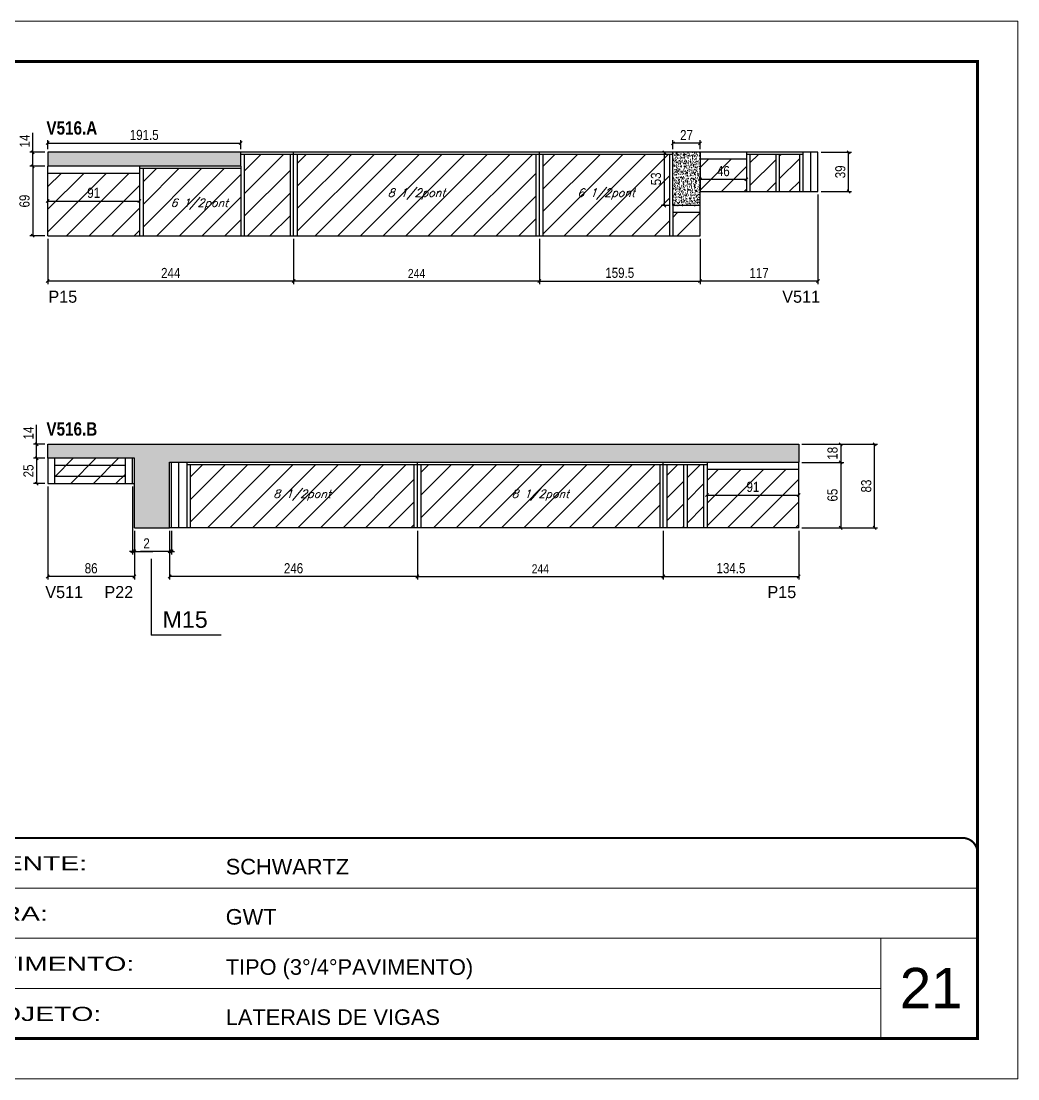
# Model space of a CAD drawing. Extents: x 13154 to 22413, y 1253 to 30260.
# Drawn here: x 13650 to 14639, y 23076 to 24126 of the extents above; entities that cross this region are included whole.
import ezdxf

# ---------------------------------------------------------------- set-up
doc = ezdxf.new("R2010")
doc.units = 0
doc.linetypes.add('CONTINUO', pattern=[0])
doc.linetypes.add('DASHED', pattern=[0.75, 0.5, -0.25])
for name, color, linetype in [('5', 5, 'Continuous'), ('COTA', 241, 'Continuous'), ('NOMENCLATURA', 7, 'Continuous'), ('Painéis', 200, 'Continuous'), ('SARR_2.2x7', 40, 'Continuous'), ('SARR_3.5x7', 81, 'Continuous'), ('texto', 7, 'Continuous')]:
    doc.layers.add(name, color=color, linetype=linetype)
for name, color, linetype, lineweight in [('CARIMBO', 255, 'Continuous', 9), ('Folhas', 255, 'Continuous', 9), ('Hachura', 251, 'Continuous', 9), ('SARRAFO DE PRESSAO', 251, 'DASHED', 9)]:
    doc.layers.add(name, color=color, linetype=linetype, lineweight=lineweight)
doc.styles.add('ARIAL', font='arial.ttf')
doc.styles.add('COTA TECNICA', font='techl___.ttf', dxfattribs={"height": 10})
doc.styles.add('COTA TECNICA-50', font='techl___.ttf', dxfattribs={"height": 9})
doc.styles.add('Romans', font='romans.shx')
doc.styles.add('ROMAS860', font='ROMAS860.SHX')
doc.styles.get("Standard").update_dxf_attribs({"font": 'arial.ttf'})
doc.styles.add('TECNICA', font='techb___.ttf', dxfattribs={"height": 10})
doc.styles.add('Tecnologia', font='')
doc.styles.get('Tecnologia').set_extended_font_data('Forgotten Futurist')
doc.dimstyles.new('COTA PAINEL-50', dxfattribs={"dimtxt": 9, "dimasz": 3, "dimexe": 3, "dimexo": 3, "dimgap": 3, "dimtad": 1, "dimdec": 1, "dimzin": 12, "dimdsep": 46, "dimtxsty": 'COTA TECNICA-50', "dimblk1": 'OBLIQUE', "dimblk2": 'OBLIQUE', "dimsah": 1, "dimcen": 0.9, "dimclrd": 4, "dimclre": 4, "dimclrt": 240, "dimadec": 1, "dimazin": 3, "dimtfac": 1, "dimtdec": 1, "dimtmove": 0, "dimatfit": 3, "dimfxl": 1, "dimtolj": 1, "dimtzin": 12, "dimarcsym": 0})
doc.dimstyles.new('PAINEL', dxfattribs={"dimtxt": 10, "dimasz": 3, "dimexe": 3, "dimexo": 3, "dimgap": 3, "dimtad": 1, "dimdec": 1, "dimzin": 12, "dimdsep": 46, "dimtxsty": 'COTA TECNICA', "dimblk1": 'OBLIQUE', "dimblk2": 'OBLIQUE', "dimsah": 1, "dimcen": 0.9, "dimclrd": 4, "dimclre": 4, "dimclrt": 240, "dimadec": 1, "dimazin": 3, "dimtfac": 1, "dimtdec": 1, "dimtmove": 0, "dimatfit": 3, "dimfxl": 1, "dimtolj": 1, "dimtzin": 12, "dimarcsym": 0})

# ---------------------------------------------------------------- blocks, each defined once
blk = doc.blocks.new('9999999999')
at = {"color": 30, "linetype": 'CONTINUO'}
for p, q in [((98564.6, 34379.6), (99584, 34379.6)), ((98564.6, 34329.8), (99488, 34329.8)), ((99584, 34329.8), (99488, 34329.8)), ((99488, 34329.8), (99488, 34230.2)), ((98564.6, 34280), (99488, 34280))]:
    blk.add_line(p, q, dxfattribs=at)
at = {"color": 30, "linetype": 'CONTINUO', "const_width": 2}
blk.add_lwpolyline([(99584, 34230.2), (99584, 34414.4, 0.414214), (99569, 34429.4), (98229, 34429.4, 0.414214), (98214, 34414.4), (98214, 34245.2, 0.414214), (98229, 34230.2), (99584, 34230.2)], format="xyb", dxfattribs=at)
at = {"layer": 'Folhas'}
blk.add_lwpolyline([(98139, 34190.2), (99624, 34190.2), (99624, 35240.2), (98139, 35240.2)], close=True, dxfattribs=at)
at = {"layer": 'Folhas', "color": 30, "const_width": 3}
blk.add_lwpolyline([(98214, 34230.2), (99584, 34230.2), (99584, 35200.2), (98214, 35200.2)], close=True, dxfattribs=at)
at = {"color": 7, "linetype": 'Continuous', "ltscale": 5, "style": 'ARIAL'}
for s, height, p in [('SCHWARTZ', 15.48, (98837.7, 34393.1)), ('GWT', 15.48, (98837.7, 34343.3)), ('TIPO (3°/4°PAVIMENTO)', 15.483, (98837.7, 34293.5)), ('LATERAIS DE VIGAS', 15.483, (98837.7, 34243.7))]:
    blk.add_text(s, height=height, dxfattribs=at).set_placement(p)
at = {"layer": 'Folhas', "color": 7, "style": 'Tecnologia', "width": 1.5}
for s, p in [('CLIENTE:', (98573.7, 34397.2)), ('OBRA:', (98573.7, 34347.3)), ('PAVIMENTO:', (98573.7, 34297.5)), ('PROJETO:', (98573.7, 34247.7))]:
    blk.add_text(s, height=14, dxfattribs=at).set_placement(p)
blk = doc.blocks.new('_Oblique')
at = {"color": 0, "linetype": 'ByBlock', "lineweight": -2}
blk.add_line((-0.5, -0.5), (0.5, 0.5), dxfattribs=at)
blk = doc.blocks.new('*D493')
at = {"layer": 'COTA', "color": 4, "linetype": 'ByBlock', "lineweight": -2, "transparency": 16777216}
for p, q in [((13920.5, 23910.2), (13920.5, 23865.2)), ((14164.5, 23910.2), (14164.5, 23865.2)), ((14164.5, 23868.2), (13920.5, 23868.2))]:
    blk.add_line(p, q, dxfattribs=at)
at = {"layer": 'Defpoints', "color": 0, "linetype": 'ByBlock', "transparency": 16777216}
for p in [(13920.5, 23913.2), (14164.5, 23913.2), (13920.5, 23868.2)]:
    blk.add_point(p, dxfattribs=at)
at = {"layer": 'COTA', "color": 4, "linetype": 'ByBlock', "lineweight": -2, "transparency": 16777216, "xscale": 3, "yscale": 3, "zscale": 3, "rotation": 180}
blk.add_blockref('_Oblique', (13920.5, 23868.2), dxfattribs=at)
at = {"layer": 'COTA', "color": 4, "linetype": 'ByBlock', "lineweight": -2, "transparency": 16777216, "xscale": 3, "yscale": 3, "zscale": 3}
blk.add_blockref('_Oblique', (14164.5, 23868.2), dxfattribs=at)
at = {"layer": 'COTA', "color": 240, "linetype": 'ByBlock', "transparency": 16777216, "insert": (14042.5, 23875.8), "char_height": 9, "attachment_point": 5, "style": 'COTA TECNICA-50'}
blk.add_mtext('\\A1;244', dxfattribs=at)
blk = doc.blocks.new('*D494')
at = {"layer": 'COTA', "color": 4, "linetype": 'ByBlock', "lineweight": -2, "transparency": 16777216}
for p, q in [((14164.5, 23910.2), (14164.5, 23865.2)), ((14324, 23910.2), (14324, 23865.2)), ((14164.5, 23868.2), (14324, 23868.2))]:
    blk.add_line(p, q, dxfattribs=at)
at = {"layer": 'Defpoints', "color": 0, "linetype": 'ByBlock', "transparency": 16777216}
for p in [(14164.5, 23913.2), (14324, 23913.2), (14324, 23868.2)]:
    blk.add_point(p, dxfattribs=at)
at = {"layer": 'COTA', "color": 4, "linetype": 'ByBlock', "lineweight": -2, "transparency": 16777216, "xscale": 3, "yscale": 3, "zscale": 3, "rotation": 180}
blk.add_blockref('_Oblique', (14164.5, 23868.2), dxfattribs=at)
at = {"layer": 'COTA', "color": 4, "linetype": 'ByBlock', "lineweight": -2, "transparency": 16777216, "xscale": 3, "yscale": 3, "zscale": 3}
blk.add_blockref('_Oblique', (14324, 23868.2), dxfattribs=at)
at = {"layer": 'COTA', "color": 240, "linetype": 'ByBlock', "transparency": 16777216, "insert": (14244.2, 23876.4), "char_height": 10, "attachment_point": 5, "style": 'COTA TECNICA'}
blk.add_mtext('\\A1;159.5', dxfattribs=at)
blk = doc.blocks.new('*D495')
at = {"layer": 'COTA', "color": 4, "linetype": 'ByBlock', "lineweight": -2, "transparency": 16777216}
for p, q in [((13676.5, 23910.2), (13676.5, 23865.2)), ((13920.5, 23910.2), (13920.5, 23865.2)), ((13920.5, 23868.2), (13676.5, 23868.2))]:
    blk.add_line(p, q, dxfattribs=at)
at = {"layer": 'Defpoints', "color": 0, "linetype": 'ByBlock', "transparency": 16777216}
for p in [(13676.5, 23913.2), (13920.5, 23913.2), (13676.5, 23868.2)]:
    blk.add_point(p, dxfattribs=at)
at = {"layer": 'COTA', "color": 4, "linetype": 'ByBlock', "lineweight": -2, "transparency": 16777216, "xscale": 3, "yscale": 3, "zscale": 3, "rotation": 180}
blk.add_blockref('_Oblique', (13676.5, 23868.2), dxfattribs=at)
at = {"layer": 'COTA', "color": 4, "linetype": 'ByBlock', "lineweight": -2, "transparency": 16777216, "xscale": 3, "yscale": 3, "zscale": 3}
blk.add_blockref('_Oblique', (13920.5, 23868.2), dxfattribs=at)
at = {"layer": 'COTA', "color": 240, "linetype": 'ByBlock', "transparency": 16777216, "insert": (13798.5, 23876.3), "char_height": 10, "attachment_point": 5, "style": 'COTA TECNICA'}
blk.add_mtext('\\A1;244', dxfattribs=at)
blk = doc.blocks.new('*D496')
at = {"layer": 'COTA', "color": 4, "lineweight": -2, "transparency": 16777216}
blk.add_line((13676.5, 23947.7), (13767.5, 23947.7), dxfattribs=at)
at = {"layer": 'Defpoints', "color": 0, "transparency": 16777216}
for p in [(13676.5, 23947.7), (13767.5, 23947.7), (13767.5, 23947.7)]:
    blk.add_point(p, dxfattribs=at)
at = {"layer": 'COTA', "color": 4, "lineweight": -2, "transparency": 16777216, "xscale": 3, "yscale": 3, "zscale": 3, "rotation": 180}
blk.add_blockref('_Oblique', (13676.5, 23947.7), dxfattribs=at)
at = {"layer": 'COTA', "color": 4, "lineweight": -2, "transparency": 16777216, "xscale": 3, "yscale": 3, "zscale": 3}
blk.add_blockref('_Oblique', (13767.5, 23947.7), dxfattribs=at)
at = {"layer": 'COTA', "color": 240, "transparency": 16777216, "insert": (13722, 23955.8), "char_height": 10, "attachment_point": 5, "style": 'COTA TECNICA'}
blk.add_mtext('\\A1;91', dxfattribs=at)
blk = doc.blocks.new('*D497')
at = {"layer": 'COTA', "color": 4, "lineweight": -2, "transparency": 16777216}
for p, q in [((13676.5, 23999.2), (13676.5, 24008.2)), ((13676.5, 24005.2), (13868, 24005.2)), ((13868, 23999.2), (13868, 24008.2))]:
    blk.add_line(p, q, dxfattribs=at)
at = {"layer": 'Defpoints', "color": 0, "transparency": 16777216}
for p in [(13868, 24005.2), (13676.5, 23996.2), (13868, 23996.2)]:
    blk.add_point(p, dxfattribs=at)
at = {"layer": 'COTA', "color": 4, "lineweight": -2, "transparency": 16777216, "xscale": 3, "yscale": 3, "zscale": 3, "rotation": 180}
blk.add_blockref('_Oblique', (13676.5, 24005.2), dxfattribs=at)
at = {"layer": 'COTA', "color": 4, "lineweight": -2, "transparency": 16777216, "xscale": 3, "yscale": 3, "zscale": 3}
blk.add_blockref('_Oblique', (13868, 24005.2), dxfattribs=at)
at = {"layer": 'COTA', "color": 240, "transparency": 16777216, "insert": (13772.2, 24013.3), "char_height": 10, "attachment_point": 5, "style": 'COTA TECNICA'}
blk.add_mtext('\\A1;191.5', dxfattribs=at)
blk = doc.blocks.new('*D498')
at = {"layer": 'COTA', "color": 4, "lineweight": -2, "transparency": 16777216}
for p, q in [((14297, 23999.2), (14297, 24008.1)), ((14324, 24005.1), (14297, 24005.1)), ((14324, 23999.2), (14324, 24008.1))]:
    blk.add_line(p, q, dxfattribs=at)
at = {"layer": 'Defpoints', "color": 0, "transparency": 16777216}
for p in [(14297, 24005.1), (14297, 23996.2), (14324, 23996.2)]:
    blk.add_point(p, dxfattribs=at)
at = {"layer": 'COTA', "color": 4, "lineweight": -2, "transparency": 16777216, "xscale": 3, "yscale": 3, "zscale": 3, "rotation": 180}
blk.add_blockref('_Oblique', (14297, 24005.1), dxfattribs=at)
at = {"layer": 'COTA', "color": 4, "lineweight": -2, "transparency": 16777216, "xscale": 3, "yscale": 3, "zscale": 3}
blk.add_blockref('_Oblique', (14324, 24005.1), dxfattribs=at)
at = {"layer": 'COTA', "color": 240, "transparency": 16777216, "insert": (14310.5, 24013.2), "char_height": 10, "attachment_point": 5, "style": 'COTA TECNICA'}
blk.add_mtext('\\A1;27', dxfattribs=at)
blk = doc.blocks.new('*D499')
at = {"layer": 'COTA', "color": 4, "lineweight": -2, "transparency": 16777216}
for p, q in [((14441, 23954.2), (14441, 23865.2)), ((14324, 23910.2), (14324, 23865.2)), ((14441, 23868.2), (14324, 23868.2))]:
    blk.add_line(p, q, dxfattribs=at)
at = {"layer": 'Defpoints', "color": 0, "transparency": 16777216}
for p in [(14441, 23957.2), (14324, 23913.2), (14324, 23868.2)]:
    blk.add_point(p, dxfattribs=at)
at = {"layer": 'COTA', "color": 4, "lineweight": -2, "transparency": 16777216, "xscale": 3, "yscale": 3, "zscale": 3, "rotation": 180}
blk.add_blockref('_Oblique', (14324, 23868.2), dxfattribs=at)
at = {"layer": 'COTA', "color": 4, "lineweight": -2, "transparency": 16777216, "xscale": 3, "yscale": 3, "zscale": 3}
blk.add_blockref('_Oblique', (14441, 23868.2), dxfattribs=at)
at = {"layer": 'COTA', "color": 240, "transparency": 16777216, "insert": (14382.5, 23876.3), "char_height": 10, "attachment_point": 5, "style": 'COTA TECNICA'}
blk.add_mtext('\\A1;117', dxfattribs=at)
blk = doc.blocks.new('*D500')
at = {"layer": 'COTA', "color": 4, "lineweight": -2, "transparency": 16777216}
for p, q in [((14324, 23973.7), (14324, 23966.3)), ((14370, 23973.7), (14370, 23966.3)), ((14324, 23969.3), (14370, 23969.3))]:
    blk.add_line(p, q, dxfattribs=at)
at = {"layer": 'Defpoints', "color": 0, "transparency": 16777216}
for p in [(14324, 23976.7), (14370, 23976.7), (14370, 23969.3)]:
    blk.add_point(p, dxfattribs=at)
at = {"layer": 'COTA', "color": 4, "lineweight": -2, "transparency": 16777216, "xscale": 3, "yscale": 3, "zscale": 3, "rotation": 180}
blk.add_blockref('_Oblique', (14324, 23969.3), dxfattribs=at)
at = {"layer": 'COTA', "color": 4, "lineweight": -2, "transparency": 16777216, "xscale": 3, "yscale": 3, "zscale": 3}
blk.add_blockref('_Oblique', (14370, 23969.3), dxfattribs=at)
at = {"layer": 'COTA', "color": 240, "transparency": 16777216, "insert": (14347, 23977.4), "char_height": 10, "attachment_point": 5, "style": 'COTA TECNICA'}
blk.add_mtext('\\A1;46', dxfattribs=at)
blk = doc.blocks.new('*D501')
at = {"layer": 'COTA', "color": 4, "lineweight": -2, "transparency": 16777216}
for p, q in [((14444, 23996.2), (14474.4, 23996.2)), ((14471.4, 23957.2), (14471.4, 23996.2)), ((14444, 23957.2), (14474.4, 23957.2))]:
    blk.add_line(p, q, dxfattribs=at)
at = {"layer": 'Defpoints', "color": 0, "transparency": 16777216}
for p in [(14441, 23996.2), (14471.4, 23996.2), (14441, 23957.2)]:
    blk.add_point(p, dxfattribs=at)
at = {"layer": 'COTA', "color": 4, "lineweight": -2, "transparency": 16777216, "xscale": 3, "yscale": 3, "zscale": 3}
for p, rotation in [((14471.4, 23996.2), 90), ((14471.4, 23957.2), 270)]:
    blk.add_blockref('_Oblique', p, dxfattribs=dict(at, rotation=rotation))
at = {"layer": 'COTA', "color": 240, "transparency": 16777216, "insert": (14463.2, 23976.7), "char_height": 10, "attachment_point": 5, "rotation": 90, "style": 'COTA TECNICA'}
blk.add_mtext('\\A1;39', dxfattribs=at)
blk = doc.blocks.new('*D502')
at = {"layer": 'COTA', "color": 4, "lineweight": -2, "transparency": 16777216}
for p, q in [((13673.5, 23982.2), (13658.6, 23982.2)), ((13661.6, 23982.2), (13661.6, 23913.2)), ((13673.5, 23913.2), (13658.6, 23913.2))]:
    blk.add_line(p, q, dxfattribs=at)
at = {"layer": 'Defpoints', "color": 0, "transparency": 16777216}
for p in [(13676.5, 23982.2), (13661.6, 23913.2), (13676.5, 23913.2)]:
    blk.add_point(p, dxfattribs=at)
at = {"layer": 'COTA', "color": 4, "lineweight": -2, "transparency": 16777216, "xscale": 3, "yscale": 3, "zscale": 3}
for p, rotation in [((13661.6, 23982.2), 90), ((13661.6, 23913.2), 270)]:
    blk.add_blockref('_Oblique', p, dxfattribs=dict(at, rotation=rotation))
at = {"layer": 'COTA', "color": 240, "transparency": 16777216, "insert": (13653.4, 23947.7), "char_height": 10, "attachment_point": 5, "rotation": 90, "style": 'COTA TECNICA'}
blk.add_mtext('\\A1;69', dxfattribs=at)
blk = doc.blocks.new('*D503')
at = {"layer": 'COTA', "color": 4, "lineweight": -2, "transparency": 16777216}
for p, q in [((13661.6, 23996.2), (13661.6, 24015.3)), ((13673.5, 23996.2), (13658.6, 23996.2)), ((13661.6, 23982.2), (13661.6, 23996.2)), ((13673.5, 23982.2), (13658.6, 23982.2))]:
    blk.add_line(p, q, dxfattribs=at)
at = {"layer": 'Defpoints', "color": 0, "transparency": 16777216}
for p in [(13661.6, 23996.2), (13676.5, 23996.2), (13676.5, 23982.2)]:
    blk.add_point(p, dxfattribs=at)
at = {"layer": 'COTA', "color": 4, "lineweight": -2, "transparency": 16777216, "xscale": 3, "yscale": 3, "zscale": 3}
for p, rotation in [((13661.6, 23996.2), 90), ((13661.6, 23982.2), 270)]:
    blk.add_blockref('_Oblique', p, dxfattribs=dict(at, rotation=rotation))
at = {"layer": 'COTA', "color": 240, "transparency": 16777216, "insert": (13653.5, 24007.3), "char_height": 10, "attachment_point": 5, "rotation": 90, "style": 'COTA TECNICA'}
blk.add_mtext('\\A1;14', dxfattribs=at)
blk = doc.blocks.new('*D507')
at = {"layer": 'COTA', "color": 4, "lineweight": -2, "transparency": 16777216}
for p, q in [((13676.5, 23664.3), (13676.5, 23572)), ((13762.5, 23620.3), (13762.5, 23572)), ((13762.5, 23575), (13676.5, 23575))]:
    blk.add_line(p, q, dxfattribs=at)
at = {"layer": 'Defpoints', "color": 0, "transparency": 16777216}
for p in [(13676.5, 23667.3), (13762.5, 23623.3), (13676.5, 23575)]:
    blk.add_point(p, dxfattribs=at)
at = {"layer": 'COTA', "color": 4, "lineweight": -2, "transparency": 16777216, "xscale": 3, "yscale": 3, "zscale": 3, "rotation": 180}
blk.add_blockref('_Oblique', (13676.5, 23575), dxfattribs=at)
at = {"layer": 'COTA', "color": 4, "lineweight": -2, "transparency": 16777216, "xscale": 3, "yscale": 3, "zscale": 3}
blk.add_blockref('_Oblique', (13762.5, 23575), dxfattribs=at)
at = {"layer": 'COTA', "color": 240, "transparency": 16777216, "insert": (13719.5, 23583.1), "char_height": 10, "attachment_point": 5, "style": 'COTA TECNICA'}
blk.add_mtext('\\A1;86', dxfattribs=at)
blk = doc.blocks.new('*D504')
at = {"layer": 'COTA', "color": 4, "linetype": 'ByBlock', "lineweight": -2, "transparency": 16777216}
for p, q in [((14043.4, 23620.3), (14043.4, 23572)), ((14287.4, 23620.3), (14287.4, 23572)), ((14043.4, 23575), (14287.4, 23575))]:
    blk.add_line(p, q, dxfattribs=at)
at = {"layer": 'Defpoints', "color": 0, "linetype": 'ByBlock', "transparency": 16777216}
for p in [(14043.4, 23623.3), (14287.4, 23623.3), (14287.4, 23575)]:
    blk.add_point(p, dxfattribs=at)
at = {"layer": 'COTA', "color": 4, "linetype": 'ByBlock', "lineweight": -2, "transparency": 16777216, "xscale": 3, "yscale": 3, "zscale": 3, "rotation": 180}
blk.add_blockref('_Oblique', (14043.4, 23575), dxfattribs=at)
at = {"layer": 'COTA', "color": 4, "linetype": 'ByBlock', "lineweight": -2, "transparency": 16777216, "xscale": 3, "yscale": 3, "zscale": 3}
blk.add_blockref('_Oblique', (14287.4, 23575), dxfattribs=at)
at = {"layer": 'COTA', "color": 240, "linetype": 'ByBlock', "transparency": 16777216, "insert": (14165.4, 23582.6), "char_height": 9, "attachment_point": 5, "style": 'COTA TECNICA-50'}
blk.add_mtext('\\A1;244', dxfattribs=at)
blk = doc.blocks.new('*D508')
at = {"layer": 'COTA', "color": 4, "linetype": 'ByBlock', "lineweight": -2, "transparency": 16777216}
for p, q in [((13797.4, 23620.3), (13797.4, 23572)), ((14043.4, 23620.3), (14043.4, 23572)), ((14043.4, 23575), (13797.4, 23575))]:
    blk.add_line(p, q, dxfattribs=at)
at = {"layer": 'Defpoints', "color": 0, "linetype": 'ByBlock', "transparency": 16777216}
for p in [(13797.4, 23623.3), (14043.4, 23623.3), (13797.4, 23575)]:
    blk.add_point(p, dxfattribs=at)
at = {"layer": 'COTA', "color": 4, "linetype": 'ByBlock', "lineweight": -2, "transparency": 16777216, "xscale": 3, "yscale": 3, "zscale": 3, "rotation": 180}
blk.add_blockref('_Oblique', (13797.4, 23575), dxfattribs=at)
at = {"layer": 'COTA', "color": 4, "linetype": 'ByBlock', "lineweight": -2, "transparency": 16777216, "xscale": 3, "yscale": 3, "zscale": 3}
blk.add_blockref('_Oblique', (14043.4, 23575), dxfattribs=at)
at = {"layer": 'COTA', "color": 240, "linetype": 'ByBlock', "transparency": 16777216, "insert": (13920.4, 23583.1), "char_height": 10, "attachment_point": 5, "style": 'COTA TECNICA'}
blk.add_mtext('\\A1;246', dxfattribs=at)
blk = doc.blocks.new('*D509')
at = {"layer": 'COTA', "color": 4, "linetype": 'ByBlock', "lineweight": -2, "transparency": 16777216}
for p, q in [((14287.4, 23620.3), (14287.4, 23572)), ((14421.9, 23620.3), (14421.9, 23572)), ((14287.4, 23575), (14421.9, 23575))]:
    blk.add_line(p, q, dxfattribs=at)
at = {"layer": 'Defpoints', "color": 0, "linetype": 'ByBlock', "transparency": 16777216}
for p in [(14287.4, 23623.3), (14421.9, 23623.3), (14421.9, 23575)]:
    blk.add_point(p, dxfattribs=at)
at = {"layer": 'COTA', "color": 4, "linetype": 'ByBlock', "lineweight": -2, "transparency": 16777216, "xscale": 3, "yscale": 3, "zscale": 3, "rotation": 180}
blk.add_blockref('_Oblique', (14287.4, 23575), dxfattribs=at)
at = {"layer": 'COTA', "color": 4, "linetype": 'ByBlock', "lineweight": -2, "transparency": 16777216, "xscale": 3, "yscale": 3, "zscale": 3}
blk.add_blockref('_Oblique', (14421.9, 23575), dxfattribs=at)
at = {"layer": 'COTA', "color": 240, "linetype": 'ByBlock', "transparency": 16777216, "insert": (14354.6, 23583.2), "char_height": 10, "attachment_point": 5, "style": 'COTA TECNICA'}
blk.add_mtext('\\A1;134.5', dxfattribs=at)
blk = doc.blocks.new('*D510')
at = {"layer": 'COTA', "color": 4, "lineweight": -2, "transparency": 16777216}
for p, q in [((13760.5, 23664.3), (13760.5, 23596.9)), ((13762.5, 23620.3), (13762.5, 23596.9)), ((13760.5, 23599.9), (13757.5, 23599.9)), ((13760.5, 23599.9), (13762.5, 23599.9)), ((13762.5, 23599.9), (13780.6, 23599.9))]:
    blk.add_line(p, q, dxfattribs=at)
at = {"layer": 'Defpoints', "color": 0, "transparency": 16777216}
for p in [(13760.5, 23667.3), (13762.5, 23623.3), (13762.5, 23599.9)]:
    blk.add_point(p, dxfattribs=at)
at = {"layer": 'COTA', "color": 4, "lineweight": -2, "transparency": 16777216, "xscale": 3, "yscale": 3, "zscale": 3}
blk.add_blockref('_Oblique', (13760.5, 23599.9), dxfattribs=at)
at = {"layer": 'COTA', "color": 4, "lineweight": -2, "transparency": 16777216, "xscale": 3, "yscale": 3, "zscale": 3, "rotation": 180}
blk.add_blockref('_Oblique', (13762.5, 23599.9), dxfattribs=at)
at = {"layer": 'COTA', "color": 240, "transparency": 16777216, "insert": (13774.5, 23607.9), "char_height": 10, "attachment_point": 5, "style": 'COTA TECNICA'}
blk.add_mtext('\\A1;2', dxfattribs=at)
blk = doc.blocks.new('*D511')
at = {"layer": 'COTA', "color": 4, "lineweight": -2, "transparency": 16777216}
for p, q in [((13797.4, 23620.3), (13797.4, 23596.9)), ((13799.4, 23620.3), (13799.4, 23596.9)), ((13797.4, 23599.9), (13768.5, 23599.9)), ((13799.4, 23599.9), (13797.4, 23599.9)), ((13799.4, 23599.9), (13802.4, 23599.9))]:
    blk.add_line(p, q, dxfattribs=at)
at = {"layer": 'Defpoints', "color": 0, "transparency": 16777216}
for p in [(13797.4, 23623.3), (13799.4, 23623.3), (13797.4, 23599.9)]:
    blk.add_point(p, dxfattribs=at)
at = {"layer": 'COTA', "color": 4, "lineweight": -2, "transparency": 16777216, "xscale": 3, "yscale": 3, "zscale": 3}
blk.add_blockref('_Oblique', (13797.4, 23599.9), dxfattribs=at)
at = {"layer": 'COTA', "color": 4, "lineweight": -2, "transparency": 16777216, "xscale": 3, "yscale": 3, "zscale": 3, "rotation": 180}
blk.add_blockref('_Oblique', (13799.4, 23599.9), dxfattribs=at)
at = {"layer": 'COTA', "color": 240, "transparency": 16777216, "insert": (13774.5, 23607.9), "char_height": 10, "attachment_point": 5, "style": 'COTA TECNICA'}
blk.add_mtext('\\A1;2', dxfattribs=at)
blk = doc.blocks.new('*D505')
at = {"layer": 'COTA', "color": 4, "lineweight": -2, "transparency": 16777216}
for p, q in [((13673.5, 23692.3), (13662.4, 23692.3)), ((13665.4, 23692.3), (13665.4, 23667.3)), ((13673.5, 23667.3), (13662.4, 23667.3))]:
    blk.add_line(p, q, dxfattribs=at)
at = {"layer": 'Defpoints', "color": 0, "transparency": 16777216}
for p in [(13676.5, 23692.3), (13665.4, 23667.3), (13676.5, 23667.3)]:
    blk.add_point(p, dxfattribs=at)
at = {"layer": 'COTA', "color": 4, "lineweight": -2, "transparency": 16777216, "xscale": 3, "yscale": 3, "zscale": 3}
for p, rotation in [((13665.4, 23692.3), 90), ((13665.4, 23667.3), 270)]:
    blk.add_blockref('_Oblique', p, dxfattribs=dict(at, rotation=rotation))
at = {"layer": 'COTA', "color": 240, "transparency": 16777216, "insert": (13657.3, 23679.8), "char_height": 10, "attachment_point": 5, "rotation": 90, "style": 'COTA TECNICA'}
blk.add_mtext('\\A1;25', dxfattribs=at)
blk = doc.blocks.new('*D506')
at = {"layer": 'COTA', "color": 4, "lineweight": -2, "transparency": 16777216}
for p, q in [((13665.4, 23706.3), (13665.4, 23725.4)), ((13673.5, 23706.3), (13662.4, 23706.3)), ((13665.4, 23692.3), (13665.4, 23706.3)), ((13673.5, 23692.3), (13662.4, 23692.3))]:
    blk.add_line(p, q, dxfattribs=at)
at = {"layer": 'Defpoints', "color": 0, "transparency": 16777216}
for p in [(13665.4, 23706.3), (13676.5, 23706.3), (13676.5, 23692.3)]:
    blk.add_point(p, dxfattribs=at)
at = {"layer": 'COTA', "color": 4, "lineweight": -2, "transparency": 16777216, "xscale": 3, "yscale": 3, "zscale": 3}
for p, rotation in [((13665.4, 23706.3), 90), ((13665.4, 23692.3), 270)]:
    blk.add_blockref('_Oblique', p, dxfattribs=dict(at, rotation=rotation))
at = {"layer": 'COTA', "color": 240, "transparency": 16777216, "insert": (13657.3, 23717.4), "char_height": 10, "attachment_point": 5, "rotation": 90, "style": 'COTA TECNICA'}
blk.add_mtext('\\A1;14', dxfattribs=at)
blk = doc.blocks.new('*D512')
at = {"layer": 'COTA', "color": 4, "lineweight": -2, "transparency": 16777216}
blk.add_line((14330.9, 23655.8), (14421.9, 23655.8), dxfattribs=at)
at = {"layer": 'Defpoints', "color": 0, "transparency": 16777216}
for p in [(14330.9, 23655.8), (14421.9, 23655.8), (14421.9, 23655.8)]:
    blk.add_point(p, dxfattribs=at)
at = {"layer": 'COTA', "color": 4, "lineweight": -2, "transparency": 16777216, "xscale": 3, "yscale": 3, "zscale": 3, "rotation": 180}
blk.add_blockref('_Oblique', (14330.9, 23655.8), dxfattribs=at)
at = {"layer": 'COTA', "color": 4, "lineweight": -2, "transparency": 16777216, "xscale": 3, "yscale": 3, "zscale": 3}
blk.add_blockref('_Oblique', (14421.9, 23655.8), dxfattribs=at)
at = {"layer": 'COTA', "color": 240, "transparency": 16777216, "insert": (14376.4, 23663.9), "char_height": 10, "attachment_point": 5, "style": 'COTA TECNICA'}
blk.add_mtext('\\A1;91', dxfattribs=at)
blk = doc.blocks.new('*D513')
at = {"layer": 'COTA', "color": 4, "lineweight": -2, "transparency": 16777216}
for p, q in [((14424.9, 23688.3), (14466.6, 23688.3)), ((14463.6, 23688.3), (14463.6, 23623.3)), ((14424.9, 23623.3), (14466.6, 23623.3))]:
    blk.add_line(p, q, dxfattribs=at)
at = {"layer": 'Defpoints', "color": 0, "transparency": 16777216}
for p in [(14421.9, 23688.3), (14421.9, 23623.3), (14463.6, 23623.3)]:
    blk.add_point(p, dxfattribs=at)
at = {"layer": 'COTA', "color": 4, "lineweight": -2, "transparency": 16777216, "xscale": 3, "yscale": 3, "zscale": 3}
for p, rotation in [((14463.6, 23688.3), 90), ((14463.6, 23623.3), 270)]:
    blk.add_blockref('_Oblique', p, dxfattribs=dict(at, rotation=rotation))
at = {"layer": 'COTA', "color": 240, "transparency": 16777216, "insert": (14455.4, 23655.8), "char_height": 10, "attachment_point": 5, "rotation": 90, "style": 'COTA TECNICA'}
blk.add_mtext('\\A1;65', dxfattribs=at)
blk = doc.blocks.new('*D514')
at = {"layer": 'COTA', "color": 4, "lineweight": -2, "transparency": 16777216}
for p, q in [((14424.9, 23706.3), (14466.6, 23706.3)), ((14463.6, 23706.3), (14463.6, 23688.3)), ((14424.9, 23688.3), (14466.6, 23688.3))]:
    blk.add_line(p, q, dxfattribs=at)
at = {"layer": 'Defpoints', "color": 0, "transparency": 16777216}
for p in [(14421.9, 23706.3), (14421.9, 23688.3), (14463.6, 23688.3)]:
    blk.add_point(p, dxfattribs=at)
at = {"layer": 'COTA', "color": 4, "lineweight": -2, "transparency": 16777216, "xscale": 3, "yscale": 3, "zscale": 3}
for p, rotation in [((14463.6, 23706.3), 90), ((14463.6, 23688.3), 270)]:
    blk.add_blockref('_Oblique', p, dxfattribs=dict(at, rotation=rotation))
at = {"layer": 'COTA', "color": 240, "transparency": 16777216, "insert": (14455.5, 23697.3), "char_height": 10, "attachment_point": 5, "rotation": 90, "style": 'COTA TECNICA'}
blk.add_mtext('\\A1;18', dxfattribs=at)
blk = doc.blocks.new('*D515')
at = {"layer": 'COTA', "color": 4, "lineweight": -2, "transparency": 16777216}
for p, q in [((14424.9, 23706.3), (14500.2, 23706.3)), ((14497.2, 23623.3), (14497.2, 23706.3)), ((14424.9, 23623.3), (14500.2, 23623.3))]:
    blk.add_line(p, q, dxfattribs=at)
at = {"layer": 'Defpoints', "color": 0, "transparency": 16777216}
for p in [(14421.9, 23706.3), (14497.2, 23706.3), (14421.9, 23623.3)]:
    blk.add_point(p, dxfattribs=at)
at = {"layer": 'COTA', "color": 4, "lineweight": -2, "transparency": 16777216, "xscale": 3, "yscale": 3, "zscale": 3}
for p, rotation in [((14497.2, 23706.3), 90), ((14497.2, 23623.3), 270)]:
    blk.add_blockref('_Oblique', p, dxfattribs=dict(at, rotation=rotation))
at = {"layer": 'COTA', "color": 240, "transparency": 16777216, "insert": (14488.9, 23664.8), "char_height": 10, "attachment_point": 5, "rotation": 90, "style": 'COTA TECNICA'}
blk.add_mtext('\\A1;83', dxfattribs=at)
blk = doc.blocks.new('*D757')
at = {"layer": 'COTA', "color": 4, "lineweight": -2, "transparency": 16777216}
for p, q in [((14294, 23996.2), (14285.4, 23996.2)), ((14288.4, 23996.2), (14288.4, 23943.2)), ((14294, 23943.2), (14285.4, 23943.2))]:
    blk.add_line(p, q, dxfattribs=at)
at = {"layer": 'Defpoints', "color": 0, "transparency": 16777216}
for p in [(14297, 23996.2), (14288.4, 23943.2), (14297, 23943.2)]:
    blk.add_point(p, dxfattribs=at)
at = {"layer": 'COTA', "color": 4, "lineweight": -2, "transparency": 16777216, "xscale": 3, "yscale": 3, "zscale": 3}
for p, rotation in [((14288.4, 23996.2), 90), ((14288.4, 23943.2), 270)]:
    blk.add_blockref('_Oblique', p, dxfattribs=dict(at, rotation=rotation))
at = {"layer": 'COTA', "color": 240, "transparency": 16777216, "insert": (14280.2, 23969.7), "char_height": 10, "attachment_point": 5, "rotation": 90, "style": 'COTA TECNICA'}
blk.add_mtext('\\A1;53', dxfattribs=at)

msp = doc.modelspace()

# ---------------------------------------------------------------- hatches: boundary and pattern name
at = {"layer": 'COTA'}
h = msp.add_hatch(dxfattribs=at)
h.set_pattern_fill('AR-CONC', color=256, scale=0.03)
h.set_pattern_definition([(50, (41.725, 30.493), (5.4655401, -0.4781726), [0.5715, -6.2865]), (355, (41.725, 30.493), (-1.0573026, 5.7317054), [0.4572, -5.0292175]), (100.451445, (42.1805, 30.453), (4.4082374, 5.2535326), [0.4857003, -5.3427073]), (46.1842, (41.725, 32.017), (8.1323712, -1.2612698), [0.85725, -9.42975]), (96.635558, (42.403, 31.912), (7.122124, 7.4227837), [0.7285507, -8.0140682]), (351.18415, (41.725, 32.017), (7.122124, 7.4227837), [0.685799, -7.543792]), (21, (42.487, 31.636), (4.54843174, -3.06795595), [0.5715, -6.2865]), (326, (42.487, 31.636), (1.8540609, 5.525639), [0.4572, -5.0292]), (71.451445, (42.866, 31.3803), (6.4024926, 2.4576831), [0.4857003, -5.3426981]), (37.5, (41.725, 30.493), (0.0926581, 2.53665117), [0, -4.96824, 0, -5.1054, 0, -5.04825]), (7.5, (41.725, 30.493), (2.00458988, 3.00541724), [0, -2.91084, 0, -4.85394, 0, -1.92405]), (327.5, (40.0258, 30.493), (4.06771786, -0.17186232), [0, -1.905, 0, -5.9436, 0, -7.8867]), (317.5, (39.2638, 30.493), (4.44387544, 0.76279473), [0, -2.4765, 0, -3.94716, 0, -5.6007])])
h.paths.add_polyline_path([(13867.99, 23982.21), (13867.99, 23996.21), (13676.49, 23996.21), (13676.49, 23982.21)])
h = msp.add_hatch(dxfattribs=at)
h.set_pattern_fill('AR-CONC', color=256, scale=0.03)
h.set_pattern_definition([(50, (41.725, 0), (5.4655401, -0.4781726), [0.5715, -6.2865]), (355, (41.725, 0), (-1.0573026, 5.7317054), [0.4572, -5.0292175]), (100.451445, (42.1805, -0.04), (4.4082374, 5.2535326), [0.4857003, -5.3427073]), (46.1842, (41.725, 1.524), (8.1323712, -1.2612698), [0.85725, -9.42975]), (96.635558, (42.403, 1.419), (7.122124, 7.4227837), [0.7285507, -8.0140682]), (351.18415, (41.725, 1.524), (7.122124, 7.4227837), [0.685799, -7.543792]), (21, (42.487, 1.143), (4.54843174, -3.06795595), [0.5715, -6.2865]), (326, (42.487, 1.143), (1.8540609, 5.525639), [0.4572, -5.0292]), (71.451445, (42.866, 0.8873), (6.4024926, 2.4576831), [0.4857003, -5.3426981]), (37.5, (41.725, 0), (0.0926581, 2.53665117), [0, -4.96824, 0, -5.1054, 0, -5.04825]), (7.5, (41.725, 0), (2.00458988, 3.00541724), [0, -2.91084, 0, -4.85394, 0, -1.92405]), (327.5, (40.0258, 0), (4.06771786, -0.17186232), [0, -1.905, 0, -5.9436, 0, -7.8867]), (317.5, (39.2638, 0), (4.44387544, 0.76279473), [0, -2.4765, 0, -3.94716, 0, -5.6007])])
h.paths.add_polyline_path([(14296.99, 23943.21), (14323.99, 23943.21), (14323.99, 23957.21), (14323.99, 23996.21), (14296.99, 23996.21)])
h = msp.add_hatch(dxfattribs=at)
h.set_pattern_fill('AR-CONC', color=256, scale=0.03)
h.paths.add_polyline_path([(13797.38, 23688.33), (14287.38, 23688.33), (14421.88, 23688.33), (14421.88, 23706.33), (13676.49, 23706.33), (13676.49, 23692.33), (13762.49, 23692.33), (13762.49, 23667.33), (13762.49, 23623.33), (13797.38, 23623.33)])
at = {"layer": 'Hachura', "linetype": 'ByBlock'}
h = msp.add_hatch(dxfattribs=at)
h.set_pattern_fill('ANSI31', color=256, scale=5)
h.set_pattern_definition([(45, (41.725, 0), (-11.22532, 11.22532), [])])
h.paths.add_polyline_path([(13767.49, 23913.21), (13767.49, 23975.21), (13676.49, 23975.21), (13676.49, 23913.21)])
h.paths.add_polyline_path([(13867.99, 23913.21), (13867.99, 23980.01), (13770.99, 23980.01), (13770.99, 23913.21)])
h.paths.add_polyline_path([(13916.99, 23913.21), (13916.99, 23994.01), (13871.49, 23994.01), (13871.49, 23913.21)])
h.paths.add_polyline_path([(14160.99, 23913.21), (14160.99, 23994.01), (13923.99, 23994.01), (13923.99, 23913.21)])
h.paths.add_polyline_path([(14293.49, 23913.21), (14293.49, 23994.01), (14167.99, 23994.01), (14167.99, 23913.21)])
h.paths.add_polyline_path([(14323.99, 23936.21), (14296.99, 23936.21), (14296.99, 23913.21), (14323.99, 23913.21)])
h.paths.add_polyline_path([(14369.99, 23989.21), (14323.99, 23989.21), (14323.99, 23957.21), (14369.99, 23957.21)])
h.paths.add_polyline_path([(14373.49, 23957.21), (14399.08, 23957.21), (14399.08, 23994.01), (14373.49, 23994.01)])
h.paths.add_polyline_path([(14402.58, 23957.21), (14422.49, 23957.21), (14422.49, 23994.01), (14402.58, 23994.01)])
h = msp.add_hatch(dxfattribs=at)
h.set_pattern_fill('ANSI31', color=256, scale=5)
h.paths.add_polyline_path([(13753.49, 23674.33), (13753.49, 23685.33), (13683.49, 23685.33), (13683.49, 23674.33)])
h.paths.add_polyline_path([(13683.49, 23692.33), (13683.49, 23685.33), (13753.49, 23685.33), (13753.49, 23692.33)])
h.paths.add_polyline_path([(13683.49, 23674.33), (13683.49, 23667.33), (13753.49, 23667.33), (13753.49, 23674.33)])
h.paths.add_polyline_path([(14039.88, 23623.33), (14039.88, 23686.13), (13817.88, 23686.13), (13817.88, 23623.33)])
h.paths.add_polyline_path([(14283.88, 23623.33), (14283.88, 23686.13), (14046.88, 23686.13), (14046.88, 23623.33)])
h = msp.add_hatch(dxfattribs=at)
h.set_pattern_fill('ANSI31', color=256, scale=5)
h.paths.add_polyline_path([(14421.88, 23623.33), (14421.88, 23681.33), (14330.88, 23681.33), (14330.88, 23623.33)])
h.paths.add_polyline_path([(14310.98, 23623.33), (14327.38, 23623.33), (14327.38, 23686.13), (14310.98, 23686.13)])
h.paths.add_polyline_path([(14307.48, 23686.13), (14290.88, 23686.13), (14290.88, 23623.33), (14307.48, 23623.33)])

# ---------------------------------------------------------------- linework, layer by layer
at = {"layer": 'COTA'}
for p, q in [((13867.99, 23996.21), (13676.49, 23996.21)), ((13676.49, 23996.21), (13676.49, 23982.21)), ((14323.99, 23996.21), (14296.99, 23996.21)), ((13867.99, 23982.21), (13867.99, 23913.21)), ((14323.99, 23943.21), (14323.99, 23957.21)), ((14296.99, 23943.21), (14296.99, 23913.21)), ((13676.49, 23692.33), (13676.49, 23706.33)), ((13676.49, 23706.33), (14421.88, 23706.33)), ((14421.88, 23706.33), (14421.88, 23688.33)), ((13762.49, 23623.33), (13762.49, 23667.33)), ((13762.49, 23623.33), (13797.38, 23623.33))]:
    msp.add_line(p, q, dxfattribs=at)
at = {"layer": 'NOMENCLATURA', "linetype": 'Continuous'}
for p in [(13779.23, 23592.62), (13848.61, 23516.87)]:
    msp.add_line(p, (13779.23, 23516.87), dxfattribs=at)
at = {"layer": 'Painéis', "linetype": 'Continuous'}
for p, q in [((14296.99, 23996.21), (13867.99, 23996.21)), ((13867.99, 23982.21), (13867.99, 23996.21)), ((13920.49, 23913.21), (13920.49, 23996.21)), ((14164.49, 23913.21), (14164.49, 23996.21)), ((14296.99, 23943.21), (14296.99, 23996.21)), ((14440.99, 23996.21), (14323.99, 23996.21)), ((14323.99, 23996.21), (14323.99, 23957.21)), ((14440.99, 23957.21), (14440.99, 23996.21)), ((13676.49, 23913.21), (13676.49, 23982.21)), ((13867.99, 23982.21), (13676.49, 23982.21)), ((14323.99, 23957.21), (14440.99, 23957.21)), ((14323.99, 23943.21), (14296.99, 23943.21)), ((14323.99, 23913.21), (14323.99, 23943.21)), ((13676.49, 23913.21), (14323.99, 23913.21)), ((13762.49, 23692.33), (13676.49, 23692.33)), ((13676.49, 23692.33), (13676.49, 23667.33)), ((13760.49, 23667.33), (13760.49, 23692.33)), ((13762.49, 23667.33), (13762.49, 23692.33)), ((13797.38, 23623.33), (13797.38, 23688.33)), ((13797.38, 23688.33), (14287.38, 23688.33)), ((13799.38, 23623.33), (13799.38, 23688.33)), ((14043.38, 23623.33), (14043.38, 23688.33)), ((14287.38, 23688.33), (14421.88, 23688.33)), ((14287.38, 23623.33), (14287.38, 23688.33)), ((14421.88, 23623.33), (14421.88, 23688.33)), ((13676.49, 23667.33), (13762.49, 23667.33)), ((14421.88, 23623.33), (13797.38, 23623.33))]:
    msp.add_line(p, q, dxfattribs=at)
at = {"layer": 'SARR_2.2x7', "linetype": 'Continuous'}
for p, q in [((13920.49, 23994.01), (13867.99, 23994.01)), ((14164.49, 23994.01), (13920.49, 23994.01)), ((14296.99, 23994.01), (14164.49, 23994.01)), ((14425.99, 23994.01), (14369.99, 23994.01)), ((14433.99, 23957.21), (14433.99, 23996.21)), ((14369.99, 23989.21), (14323.99, 23989.21)), ((13767.49, 23975.21), (13676.49, 23975.21)), ((13867.99, 23980.01), (13767.49, 23980.01)), ((14323.99, 23936.21), (14296.99, 23936.21)), ((13683.49, 23667.33), (13683.49, 23692.33)), ((13753.49, 23667.33), (13753.49, 23692.33)), ((13806.38, 23688.33), (13806.38, 23623.33)), ((13753.49, 23685.33), (13683.49, 23685.33)), ((13814.38, 23686.13), (14043.38, 23686.13)), ((14043.38, 23686.13), (14287.38, 23686.13)), ((14287.38, 23686.13), (14330.88, 23686.13)), ((14421.88, 23681.33), (14330.88, 23681.33)), ((13753.49, 23674.33), (13683.49, 23674.33))]:
    msp.add_line(p, q, dxfattribs=at)
at = {"layer": 'SARR_3.5x7'}
for p, q in [((13871.49, 23994.01), (13871.49, 23913.21)), ((13916.99, 23994.01), (13916.99, 23913.21)), ((13923.99, 23994.01), (13923.99, 23913.21)), ((14160.99, 23994.01), (14160.99, 23913.21)), ((14167.99, 23994.01), (14167.99, 23913.21)), ((14293.49, 23994.01), (14293.49, 23913.21)), ((14369.99, 23996.21), (14369.99, 23957.21)), ((14373.49, 23994.01), (14373.49, 23957.21)), ((14399.08, 23994.01), (14399.08, 23957.21)), ((14402.58, 23994.01), (14402.58, 23957.21)), ((14422.49, 23994.01), (14422.49, 23957.21)), ((14425.99, 23996.21), (14425.99, 23957.21)), ((13767.49, 23982.21), (13767.49, 23913.21)), ((13770.99, 23980.01), (13770.99, 23913.21)), ((13814.38, 23688.33), (13814.38, 23623.33)), ((14330.88, 23688.33), (14330.88, 23623.33)), ((13817.88, 23686.13), (13817.88, 23623.33)), ((14039.88, 23686.13), (14039.88, 23623.33)), ((14046.88, 23686.13), (14046.88, 23623.33)), ((14283.88, 23686.13), (14283.88, 23623.33)), ((14290.88, 23686.13), (14290.88, 23623.33)), ((14307.48, 23686.13), (14307.48, 23623.33)), ((14310.98, 23686.13), (14310.98, 23623.33)), ((14327.38, 23686.13), (14327.38, 23623.33))]:
    msp.add_line(p, q, dxfattribs=at)

# ---------------------------------------------------------------- block references
at = {"layer": 'SARRAFO DE PRESSAO', "color": 6, "linetype": 'ByBlock'}
msp.add_blockref('9999999999', (-84984.6, -11113.91), dxfattribs=at)

# ---------------------------------------------------------------- texts
at = {"layer": '5', "linetype": 'Continuous', "style": 'ROMAS860'}
for s, p in [('P15', (13677.11, 23846.76)), ('V511', (14405.54, 23846.76)), ('V511', (13674.02, 23553.53)), ('P22', (13732.69, 23553.53)), ('P15', (14390.85, 23553.53))]:
    msp.add_text(s, height=12, rotation=359.99996, dxfattribs=at).set_placement(p)
at = {"layer": 'CARIMBO', "style": 'ARIAL'}
msp.add_text('21', height=40, dxfattribs=at).set_placement((14522.24, 23146.44))
at = {"layer": 'NOMENCLATURA', "style": 'TECNICA'}
for s, p in [('V516.A', (13675.12, 24013.68)), ('V516.B', (13675.12, 23714.85))]:
    msp.add_text(s, height=13.2, dxfattribs=at).set_placement(p)
at = {"layer": 'NOMENCLATURA', "linetype": 'Continuous'}
msp.add_text('M15', height=16.5, dxfattribs=at).set_placement((13790.39, 23524.07))
at = {"layer": 'texto', "color": 2, "char_height": 8, "attachment_point": 5, "style": 'Romans'}
for s, insert in [('{\\Q19;\\C256;8 1/2pont}', (14042.49, 23954.71)), ('{\\Q19;\\C256;6 1/2pont}', (14230.74, 23954.71)), ('{\\Q19;\\C256;6 1/2pont}', (13826.93, 23944.71)), ('{\\Q19;\\C256;8 1/2pont}', (13928.88, 23655.83)), ('{\\Q19;\\C256;8 1/2pont}', (14165.38, 23655.83))]:
    msp.add_mtext(s, dxfattribs=dict(at, insert=insert))

# ---------------------------------------------------------------- dimensions: what is measured, and where the dimension line sits
at = {"layer": 'COTA'}
for base, p1, p2, picture, middle in [((13661.57, 23996.21), (13676.49, 23982.21), (13676.49, 23996.21), '*D503', (13653.5, 24007.27)), ((14288.39, 23943.21), (14296.99, 23996.21), (14296.99, 23943.21), '*D757', (14280.17, 23969.71)), ((14471.44, 23996.21), (14440.99, 23957.21), (14440.99, 23996.21), '*D501', (14463.19, 23976.71)), ((13661.57, 23913.21), (13676.49, 23982.21), (13676.49, 23913.21), '*D502', (13653.44, 23947.71)), ((13665.37, 23706.33), (13676.49, 23692.33), (13676.49, 23706.33), '*D506', (13657.3, 23717.39)), ((14463.56, 23688.33), (14421.88, 23706.33), (14421.88, 23688.33), '*D514', (14455.46, 23697.33)), ((14497.19, 23706.33), (14421.88, 23623.33), (14421.88, 23706.33), '*D515', (14488.95, 23664.83)), ((13665.37, 23667.33), (13676.49, 23692.33), (13676.49, 23667.33), '*D505', (13657.26, 23679.83)), ((14463.56, 23623.33), (14421.88, 23688.33), (14421.88, 23623.33), '*D513', (14455.45, 23655.83))]:
    dim = msp.add_linear_dim(base=base, p1=p1, p2=p2, angle=90, dimstyle='PAINEL', dxfattribs=at)
    dim.commit()
    dim.dimension.update_dxf_attribs({"geometry": picture, "text_midpoint": middle})
for base, p1, p2, picture, middle in [((13867.99, 24005.16), (13676.49, 23996.21), (13867.99, 23996.21), '*D497', (13772.24, 24013.3)), ((14296.99, 24005.12), (14323.99, 23996.21), (14296.99, 23996.21), '*D498', (14310.49, 24013.19)), ((14369.99, 23969.33), (14323.99, 23976.71), (14369.99, 23976.71), '*D500', (14346.99, 23977.44)), ((13767.49, 23947.71), (13676.49, 23947.71), (13767.49, 23947.71), '*D496', (13721.99, 23955.8)), ((14323.99, 23868.23), (14440.99, 23957.21), (14323.99, 23913.21), '*D499', (14382.49, 23876.3)), ((13676.49, 23575), (13762.49, 23623.33), (13676.49, 23667.33), '*D507', (13719.49, 23583.13)), ((13762.49, 23599.85), (13760.49, 23667.33), (13762.49, 23623.33), '*D510', (13774.55, 23607.85)), ((14421.88, 23655.83), (14330.88, 23655.83), (14421.88, 23655.83), '*D512', (14376.38, 23663.92))]:
    dim = msp.add_linear_dim(base=base, p1=p1, p2=p2, dimstyle='PAINEL', dxfattribs=at)
    dim.commit()
    dim.dimension.update_dxf_attribs({"geometry": picture, "text_midpoint": middle})
at = {"layer": 'COTA', "linetype": 'ByBlock'}
for base, p1, p2, picture, middle in [((13676.49, 23868.23), (13920.49, 23913.21), (13676.49, 23913.21), '*D495', (13798.49, 23876.3)), ((13797.38, 23575), (14043.38, 23623.33), (13797.38, 23623.33), '*D508', (13920.38, 23583.1))]:
    dim = msp.add_linear_dim(base=base, p1=p1, p2=p2, angle=180, dimstyle='PAINEL', dxfattribs=at)
    dim.commit()
    dim.dimension.update_dxf_attribs({"geometry": picture, "text_midpoint": middle})
dim = msp.add_linear_dim(base=(13920.49, 23868.23), p1=(14164.49, 23913.21), p2=(13920.49, 23913.21), dimstyle='COTA PAINEL-50', override={"dimarcsym": 1}, dxfattribs=at)
dim.commit()
dim.dimension.update_dxf_attribs({"geometry": '*D493', "text_midpoint": (14042.49, 23875.8)})
for base, p1, p2, picture, middle in [((14323.99, 23868.23), (14164.49, 23913.21), (14323.99, 23913.21), '*D494', (14244.24, 23876.37)), ((14421.88, 23575), (14287.38, 23623.33), (14421.88, 23623.33), '*D509', (14354.63, 23583.22))]:
    dim = msp.add_linear_dim(base=base, p1=p1, p2=p2, dimstyle='PAINEL', dxfattribs=at)
    dim.commit()
    dim.dimension.update_dxf_attribs({"geometry": picture, "text_midpoint": middle})
at = {"layer": 'COTA'}
dim = msp.add_linear_dim(base=(13797.38, 23599.85), p1=(13799.38, 23623.33), p2=(13797.38, 23623.33), dimstyle='PAINEL', dxfattribs=at)
dim.commit()
dim.dimension.update_dxf_attribs({"geometry": '*D511', "text_midpoint": (13774.55, 23599.85), "dimtype": 160})
at = {"layer": 'COTA', "linetype": 'ByBlock'}
dim = msp.add_linear_dim(base=(14287.38, 23575), p1=(14043.38, 23623.33), p2=(14287.38, 23623.33), angle=180, dimstyle='COTA PAINEL-50', override={"dimarcsym": 1}, dxfattribs=at)
dim.commit()
dim.dimension.update_dxf_attribs({"geometry": '*D504', "text_midpoint": (14165.38, 23582.57)})

doc.saveas('drawing.dxf')
